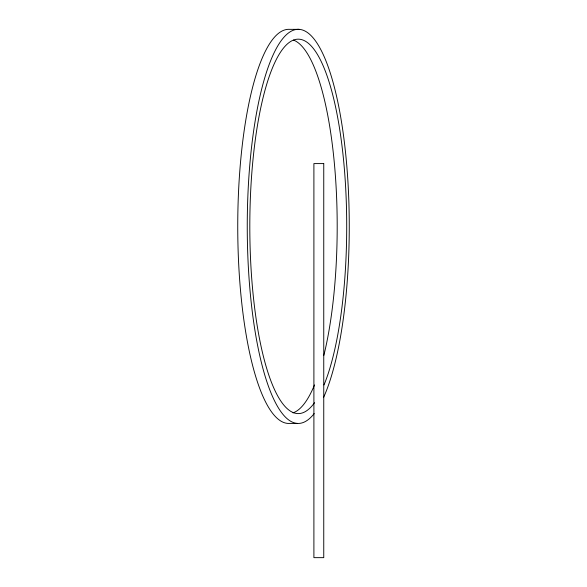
<?xml version="1.0" encoding="UTF-8"?>
<svg xmlns="http://www.w3.org/2000/svg" width="587" height="587" viewBox="0 0 587 587"><rect width="100%" height="100%" fill="white"/><g stroke="black" fill="none" stroke-linecap="round" stroke-linejoin="round"><path stroke-width="0.88" d="M299.113 29.35L289.596 29.35A197.056 51.003 -90 0 0 237.75 223.082A197.056 51.003 -90 0 0 287.887 423.41L297.404 423.41M314.206 413.556A197.056 51.003 -90 0 1 247.736 199.316A197.056 51.003 -90 0 1 326.79 63.044A197.056 51.003 -90 0 1 323.657 397.267M314.559 402.682A187.209 48.45 90 0 1 250.091 206.184A187.209 48.45 90 0 1 323.965 67.696A187.209 48.45 90 0 1 324.017 384.947M293.5 40.077A187.209 48.45 90 0 1 334.15 161.08A187.209 48.45 90 0 1 323.87 355.326M314.5 384.947A187.209 48.45 90 0 1 292.994 412.866M323.753 163.59L313.898 163.59L313.898 557.65L323.753 557.65L323.753 163.59"/></g></svg>
